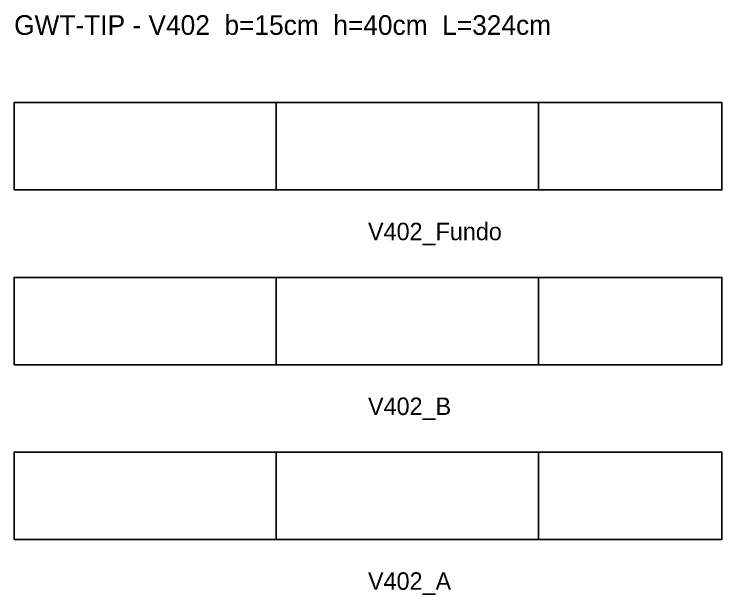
# Model space of a CAD drawing. Header units: metres. Extents: x -162 to 19445, y -6125 to 28582.
# Drawn here: x 15644.6 to 15968.6, y 20990.8 to 21256.5 of the extents above; entities that cross this region are included whole.
import ezdxf

# ---------------------------------------------------------------- set-up
doc = ezdxf.new("R2010")
doc.units = ezdxf.units.M

msp = doc.modelspace()

# ---------------------------------------------------------------- linework, layer by layer
at = {"layer": 'Paineis'}
for points in [[(15644.61, 21176.07), (15764.61, 21176.07), (15764.61, 21216.07), (15644.61, 21216.07)], [(15764.61, 21176.07), (15884.61, 21176.07), (15884.61, 21216.07), (15764.61, 21216.07)], [(15884.61, 21176.07), (15968.61, 21176.07), (15968.61, 21216.07), (15884.61, 21216.07)], [(15644.61, 21096.07), (15764.61, 21096.07), (15764.61, 21136.07), (15644.61, 21136.07)], [(15764.61, 21096.07), (15884.61, 21096.07), (15884.61, 21136.07), (15764.61, 21136.07)], [(15884.61, 21096.07), (15968.61, 21096.07), (15968.61, 21136.07), (15884.61, 21136.07)], [(15644.61, 21016.07), (15764.61, 21016.07), (15764.61, 21056.07), (15644.61, 21056.07)], [(15764.61, 21016.07), (15884.61, 21016.07), (15884.61, 21056.07), (15764.61, 21056.07)], [(15884.61, 21016.07), (15968.61, 21016.07), (15968.61, 21056.07), (15884.61, 21056.07)]]:
    msp.add_lwpolyline(points, close=True, dxfattribs=at)

# ---------------------------------------------------------------- texts
at = {"layer": 'NOMENCLATURA', "insert": (15644.61, 21256.07), "char_height": 9, "attachment_point": 1}
msp.add_mtext('GWT-TIP - V402  b=15cm  h=40cm  L=324cm', dxfattribs=at)
at = {"layer": 'Texto Secao', "char_height": 8, "attachment_point": 1}
for s, insert in [('V402_Fundo', (15806.61, 21161.07)), ('V402_B', (15806.61, 21081.07)), ('V402_A', (15806.61, 21001.07))]:
    msp.add_mtext(s, dxfattribs=dict(at, insert=insert))

doc.saveas('drawing.dxf')
